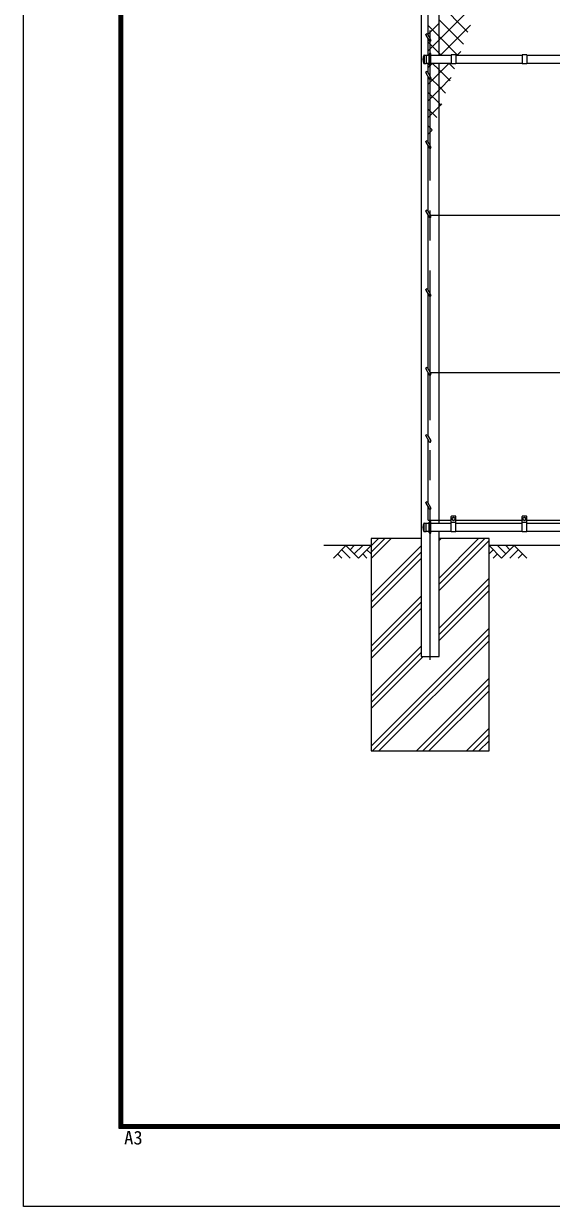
# Model space of a CAD drawing. Units: millimetres, scale not verified. Extents: x -6300 to 6300, y -4455 to 4455.
# Drawn here: x -6300 to -4063, y -4455 to 556 of the extents above; entities that cross this region are included whole.
import ezdxf
from ezdxf.enums import TextEntityAlignment as Align

# ---------------------------------------------------------------- set-up
doc = ezdxf.new("R2010")
doc.units = ezdxf.units.MM
doc.header["$LTSCALE"] = 20
doc.linetypes.add('USER1', pattern=[50.8, 31.75, -6.35, 6.35, -6.35])
for name, color, linetype, lineweight in [('0-0_D-STR1', 1, 'Continuous', 25), ('0-1_D-STR3', 3, 'Continuous', 13), ('0-2_D-BMK', 2, 'USER1', 13), ('0-3_D-STR2', 7, 'Continuous', 13), ('0-7_D-DCR-HCH', 7, 'Continuous', 13), ('0-8_D-STR4', 7, 'Continuous', 25), ('0-9_D-BGD', 7, 'Continuous', 25), ('0-C_D-TTL', 7, 'Continuous', 25)]:
    doc.layers.add(name, color=color, linetype=linetype, lineweight=lineweight)
doc.styles.add('ＭＳ ゴシック', font='')
doc.styles.get('ＭＳ ゴシック').set_extended_font_data('MS Gothic')

msp = doc.modelspace()

# ---------------------------------------------------------------- linework, layer by layer
at = {"layer": '0-0_D-STR1'}
for p, q in [((-4539.31, 422), (-4539.31, 2371)), ((-4602.79, 422.5), (-4594.46, 422.5)), ((-4602.46, 422.5), (-4602.46, 387.5)), ((-4594.46, 422.5), (-4594.46, 387.5)), ((-4581.46, 422), (-4594.46, 422)), ((-4487.46, 422), (-4573.46, 422)), ((-4187.46, 422), (-4467.46, 422)), ((-3887.46, 422), (-4167.46, 422)), ((-4602.79, 387.5), (-4594.46, 387.5)), ((-4581.46, 388), (-4594.46, 388)), ((-4487.46, 388), (-4573.46, 388)), ((-4539.31, -1561), (-4539.31, 388)), ((-4187.46, 388), (-4467.46, 388)), ((-3887.46, 388), (-4167.46, 388)), ((-4602.79, -1560.5), (-4594.46, -1560.5)), ((-4602.79, -1595.5), (-4594.46, -1595.5)), ((-4602.46, -1595.5), (-4602.46, -1560.5)), ((-4594.46, -1595.5), (-4594.46, -1560.5)), ((-4581.46, -1561), (-4594.46, -1561)), ((-4581.46, -1595), (-4594.46, -1595)), ((-4487.46, -1561), (-4573.46, -1561)), ((-4487.46, -1595), (-4573.46, -1595)), ((-4187.46, -1561), (-4467.46, -1561)), ((-4187.46, -1595), (-4467.46, -1595)), ((-3887.46, -1561), (-4167.46, -1561)), ((-3887.46, -1595), (-4167.46, -1595))]:
    msp.add_line(p, q, dxfattribs=at)
msp.add_lwpolyline([(-4615.61, 2422), (-4615.61, -2125), (-4539.31, -2125), (-4539.31, -1595)], dxfattribs=at)
for centre, radius, start, end in [((-4572.24, 405), 35.72, 151.52136, 208.47864), ((-4602.79, 421.5), 1, 90, 147.70173), ((-4602.79, 388.5), 1, 212.29827, 270), ((-4572.24, -1578), 35.72, 151.52136, 208.47864), ((-4602.79, -1561.5), 1, 90, 147.70173), ((-4602.79, -1594.5), 1, 212.29827, 270)]:
    msp.add_arc(centre, radius, start, end, dxfattribs=at)
at = {"layer": '0-1_D-STR3'}
for p, q in [((-4585.46, 506.86), (-4585.46, 784.36)), ((-4596.85, 510.59), (-4589.93, 514.59)), ((-4596.85, 510.59), (-4580.93, 483)), ((-4589.93, 514.59), (-4574, 487)), ((-4585.46, 422), (-4585.46, 490.86)), ((-4581.46, 383), (-4581.46, 427)), ((-4573.46, 383), (-4573.46, 427)), ((-4487.46, 424), (-4487.46, 386)), ((-4467.46, 424), (-4487.46, 424)), ((-4467.46, 424), (-4467.46, 386)), ((-4187.46, 424), (-4187.46, 386)), ((-4167.46, 424), (-4187.46, 424)), ((-4167.46, 424), (-4167.46, 386)), ((-4596.85, 350.59), (-4589.93, 354.59)), ((-4589.93, 354.59), (-4574, 327)), ((-4585.46, 346.86), (-4585.46, 388)), ((-4467.46, 386), (-4487.46, 386)), ((-4167.46, 386), (-4187.46, 386)), ((-4596.85, 350.59), (-4580.93, 323)), ((-4585.46, 53.36), (-4585.46, 330.86)), ((-4596.85, 57.09), (-4589.93, 61.09)), ((-4596.85, 57.09), (-4580.93, 29.5)), ((-4589.93, 61.09), (-4574, 33.5)), ((-4585.46, -240.14), (-4585.46, 37.36)), ((-4596.85, -236.41), (-4589.93, -232.41)), ((-4596.85, -236.41), (-4580.93, -264)), ((-4589.93, -232.41), (-4574, -260)), ((-4585.46, -573.64), (-4585.46, -256.14)), ((-2585.54, -256), (-4576.31, -256)), ((-4596.85, -569.91), (-4589.93, -565.91)), ((-4596.85, -569.91), (-4580.93, -597.5)), ((-4589.93, -565.91), (-4574, -593.5)), ((-4585.46, -907.14), (-4585.46, -589.64)), ((-4596.85, -903.41), (-4589.93, -899.41)), ((-4589.93, -899.41), (-4574, -927)), ((-4596.85, -903.41), (-4580.93, -931)), ((-4585.46, -1191.64), (-4585.46, -923.14)), ((-2585.54, -923), (-4576.31, -923)), ((-4596.85, -1187.91), (-4589.93, -1183.91)), ((-4596.85, -1187.91), (-4580.93, -1215.5)), ((-4589.93, -1183.91), (-4574, -1211.5)), ((-4585.46, -1476.14), (-4585.46, -1207.64)), ((-4596.85, -1472.41), (-4589.93, -1468.41)), ((-4596.85, -1472.41), (-4580.93, -1500)), ((-4589.93, -1468.41), (-4574, -1496)), ((-4585.46, -1548), (-4585.46, -1492.14)), ((-4585.46, -1548), (-4487.46, -1548)), ((-4487.46, -1597), (-4487.46, -1532)), ((-4469.46, -1530), (-4485.46, -1530)), ((-4483.96, -1545.74), (-4483.96, -1538.26)), ((-4483.96, -1545.74), (-4477.46, -1549.5)), ((-4477.46, -1549.5), (-4470.96, -1545.74)), ((-4470.96, -1545.74), (-4470.96, -1538.26)), ((-4467.46, -1597), (-4467.46, -1532)), ((-4467.46, -1548), (-4187.46, -1548)), ((-4187.46, -1597), (-4187.46, -1532)), ((-4169.46, -1530), (-4185.46, -1530)), ((-4183.96, -1545.74), (-4183.96, -1538.26)), ((-4183.96, -1545.74), (-4177.46, -1549.5)), ((-4177.46, -1549.5), (-4170.96, -1545.74)), ((-4170.96, -1545.74), (-4170.96, -1538.26)), ((-4167.46, -1597), (-4167.46, -1532)), ((-4167.46, -1548), (-3887.46, -1548)), ((-4581.46, -1600), (-4581.46, -1556)), ((-4573.46, -1600), (-4573.46, -1556)), ((-4467.46, -1557), (-4487.46, -1557)), ((-4467.46, -1597), (-4487.46, -1597)), ((-4167.46, -1557), (-4187.46, -1557)), ((-4167.46, -1597), (-4187.46, -1597))]:
    msp.add_line(p, q, dxfattribs=at)
for points in [[(-4483.96, -1538.26), (-4477.46, -1534.5), (-4470.96, -1538.26)], [(-4183.96, -1538.26), (-4177.46, -1534.5), (-4170.96, -1538.26)]]:
    msp.add_lwpolyline(points, dxfattribs=at)
for centre in [(-4477.46, -1542), (-4177.46, -1542)]:
    msp.add_circle(centre, 6.49, dxfattribs=at)
for centre, radius, start, end in [((-4577.46, 485), 4, 210, 30), ((-4577.46, 427), 4, 0, 180), ((-4577.46, 383), 4, 180, 0), ((-4577.46, 325), 4, 210, 30), ((-4577.46, 31.5), 4, 210, 30), ((-4577.46, -262), 4, 210, 30), ((-4577.46, -595.5), 4, 210, 30), ((-4577.46, -929), 4, 210, 30), ((-4577.46, -1213.5), 4, 210, 30), ((-4577.46, -1498), 4, 210, 30), ((-4577.46, -1556), 4, 0, 180), ((-4485.46, -1532), 2, 90, 180), ((-4469.46, -1532), 2, 0, 90), ((-4185.46, -1532), 2, 90, 180), ((-4169.46, -1532), 2, 0, 90), ((-4577.46, -1600), 4, 180, 0)]:
    msp.add_arc(centre, radius, start, end, dxfattribs=at)
at = {"layer": '0-2_D-BMK'}
msp.add_line((-4577.46, -2140), (-4577.46, 2445), dxfattribs=at)
at = {"layer": '0-3_D-STR2'}
for p, q in [((-4416.95, 520.89), (-4539.31, 643.25)), ((-4585.46, 512.23), (-4539.31, 558.38)), ((-4435.82, 469.05), (-4539.31, 572.54)), ((-4534.27, 422), (-4406.41, 549.86)), ((-4463.56, 422), (-4446.87, 438.69)), ((-4585.46, 370.81), (-4577.25, 379.02)), ((-4573.48, 382.79), (-4568.27, 388)), ((-4473.56, 365.36), (-4496.2, 388)), ((-4539.31, 275.54), (-4487.34, 327.51)), ((-4585.46, 229.39), (-4539.31, 275.54)), ((-4585.46, 158.68), (-4539.31, 204.83)), ((-4539.31, 204.83), (-4527.8, 216.34)), ((-4549.04, 158), (-4585.46, 194.42)), ((-4567.9, 106.15), (-4585.46, 123.71)), ((-4585.46, 87.97), (-4568.27, 105.16))]:
    msp.add_line(p, q, dxfattribs=at)
for points in [[(-4585.46, 441.52), (-4539.31, 487.67), (-4365.94, 661.04)], [(-4459.49, 422), (-4539.31, 501.83), (-4585.46, 547.98)], [(-4530.2, 422), (-4539.31, 431.12), (-4585.46, 477.27)], [(-4585.46, 300.1), (-4539.31, 346.25), (-4497.56, 388)], [(-4492.43, 313.52), (-4539.31, 360.4), (-4566.91, 388)], [(-4511.3, 261.68), (-4539.31, 289.69), (-4573.6, 323.99)], [(-4530.17, 209.84), (-4539.31, 218.98), (-4585.46, 265.13)]]:
    msp.add_lwpolyline(points, dxfattribs=at)
at = {"layer": '0-7_D-DCR-HCH'}
for p, q in [((-4827.46, -1709.67), (-4742.79, -1625)), ((-4827.46, -1683.15), (-4769.31, -1625)), ((-4827.46, -1656.64), (-4795.83, -1625)), ((-4539.31, -1633.65), (-4530.66, -1625)), ((-4539.31, -1819.27), (-4345.04, -1625)), ((-4539.31, -1792.75), (-4371.56, -1625)), ((-4539.31, -1845.78), (-4327.46, -1633.93)), ((-4933.89, -1655), (-4987.1, -1708.21)), ((-4969.36, -1690.47), (-4951.54, -1708.21)), ((-4951.62, -1672.74), (-4915.99, -1708.21)), ((-4933.89, -1655), (-4880.67, -1708.21)), ((-4916.15, -1672.74), (-4898.41, -1655)), ((-4898.41, -1690.47), (-4862.94, -1655)), ((-4880.67, -1708.21), (-4827.46, -1655)), ((-4862.94, -1690.47), (-4845.12, -1708.21)), ((-4845.2, -1672.74), (-4827.46, -1690.39)), ((-4827.46, -1868.77), (-4615.61, -1656.92)), ((-4827.46, -1895.29), (-4615.61, -1683.44)), ((-4274.25, -1708.21), (-4327.46, -1655)), ((-4309.72, -1672.74), (-4327.46, -1690.39)), ((-4291.99, -1690.47), (-4309.81, -1708.21)), ((-4256.51, -1690.47), (-4291.99, -1655)), ((-4221.04, -1655), (-4274.25, -1708.21)), ((-4238.68, -1672.83), (-4256.51, -1655)), ((-4203.3, -1672.74), (-4238.94, -1708.21)), ((-4221.04, -1655), (-4167.83, -1708.21)), ((-4185.56, -1690.47), (-4203.38, -1708.21)), ((-4827.46, -1921.8), (-4615.61, -1709.95)), ((-4539.31, -2004.88), (-4327.46, -1793.03)), ((-4539.31, -2031.4), (-4327.46, -1819.55)), ((-4539.31, -2057.92), (-4327.46, -1846.07)), ((-4827.46, -2080.9), (-4615.61, -1869.05)), ((-4827.46, -2107.42), (-4615.61, -1895.57)), ((-4827.46, -2133.93), (-4615.61, -1922.08)), ((-4827.46, -2505.16), (-4327.46, -2005.16)), ((-4820.78, -2525), (-4327.46, -2031.68)), ((-4827.46, -2293.03), (-4615.61, -2081.18)), ((-4794.26, -2525), (-4327.46, -2058.2)), ((-4827.46, -2319.55), (-4615.61, -2107.7)), ((-4827.46, -2346.07), (-4606.4, -2125)), ((-4635.17, -2525), (-4327.46, -2217.3)), ((-4608.65, -2525), (-4327.46, -2243.81)), ((-4582.13, -2525), (-4327.46, -2270.33)), ((-4423.03, -2525), (-4327.46, -2429.43)), ((-4396.52, -2525), (-4327.46, -2455.95)), ((-4370, -2525), (-4327.46, -2482.46))]:
    msp.add_line(p, q, dxfattribs=at)
at = {"layer": '0-8_D-STR4'}
for p, q in [((-4615.61, -1625), (-4827.46, -1625)), ((-4827.46, -1625), (-4827.46, -2525)), ((-4327.46, -1625), (-4539.31, -1625)), ((-4327.46, -2525), (-4327.46, -1625)), ((-4827.46, -2525), (-4327.46, -2525))]:
    msp.add_line(p, q, dxfattribs=at)
at = {"layer": '0-9_D-BGD'}
for p, q in [((-4827.46, -1655), (-5027.46, -1655)), ((-2827.46, -1655), (-4327.46, -1655))]:
    msp.add_line(p, q, dxfattribs=at)
at = {"layer": '0-C_D-TTL', "color": 2}
msp.add_lwpolyline([(-6300, 4455), (6300, 4455), (6300, -4455), (-6300, -4455)], close=True, dxfattribs=at)
at = {"layer": '0-C_D-TTL'}
for points in [[(-5895, 4125), (5895, 4125), (5895, -4125), (-5895, -4125)], [(-5891.25, 4121.25), (5891.25, 4121.25), (5891.25, -4121.25), (-5891.25, -4121.25)], [(-5887.5, 4117.5), (5887.5, 4117.5), (5887.5, -4117.5), (-5887.5, -4117.5)], [(-5883.75, 4113.75), (5883.75, 4113.75), (5883.75, -4113.75), (-5883.75, -4113.75)], [(-5880, 4110), (5880, 4110), (5880, -4110), (-5880, -4110)]]:
    msp.add_lwpolyline(points, close=True, dxfattribs=at)

# ---------------------------------------------------------------- texts
at = {"layer": '0-C_D-TTL', "style": 'ＭＳ ゴシック'}
msp.add_text('A3', height=57.77, dxfattribs=at).set_placement((-5874.13, -4210.22), align=Align.BOTTOM_LEFT)

doc.saveas('drawing.dxf')
